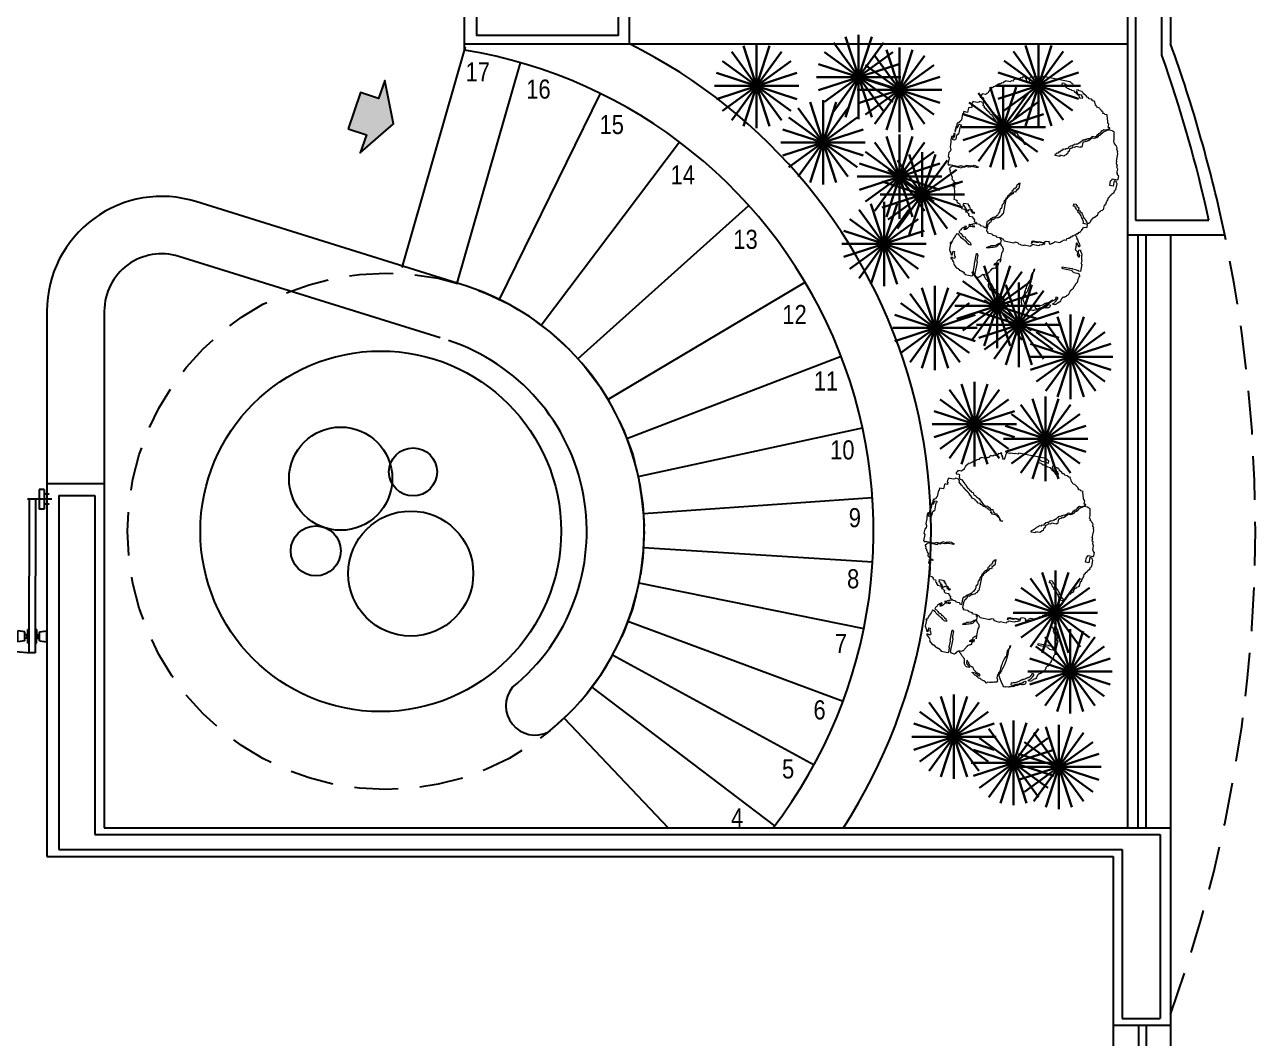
# Model space of a CAD drawing. Extents: x 152 to 700, y -120 to 84.
# Drawn here: x 227.77 to 234.21, y 21.9 to 27.2 of the extents above; entities that cross this region are included whole.
import ezdxf
from ezdxf.enums import TextEntityAlignment as Align

# ---------------------------------------------------------------- set-up
doc = ezdxf.new("R2010")
doc.units = 0
doc.header["$LTSCALE"] = 0.03
doc.linetypes.add('DASHED', pattern=[19.05, 12.7, -6.35])
doc.layers.get('0').update_dxf_attribs({"linetype": 'CONTINUOUS'})
for name, color, linetype in [('CALIDAD', 30, 'CONTINUOUS'), ('HERRERIA', 8, 'CONTINUOUS'), ('MUEBLES', 8, 'CONTINUOUS'), ('MUROS', 140, 'CONTINUOUS'), ('PROYECCIONES', 9, 'DASHED'), ('TEXTOS', 7, 'CONTINUOUS'), ('VEGETACION', 96, 'CONTINUOUS'), ('VENTANAS', 4, 'CONTINUOUS')]:
    doc.layers.add(name, color=color, linetype=linetype)
doc.layers.add('VEJETACION', color=94, linetype='CONTINUOUS', lineweight=15)
doc.styles.add('TEXTO1', font='', dxfattribs={"height": 0.1})
doc.styles.get('TEXTO1').set_extended_font_data('Technical')

# ---------------------------------------------------------------- blocks, each defined once
blk = doc.blocks.new('A$C7F5F34B9')
at = {"layer": 'MUEBLES'}
for p, q in [((0.0814, 0.8113), (0.1114, 0.8113)), ((0.0814, 0.0489), (0.0814, 0.8113)), ((0.1114, 0.8113), (0.1114, 0.0489)), ((0.0225, 0.7406), (0.0225, 0.7187)), ((0.0246, 0.7406), (0.0225, 0.7406)), ((0.0246, 0.7565), (0.0246, 0.7028)), ((0.0598, 0.7516), (0.0246, 0.7565)), ((0.0598, 0.7516), (0.0598, 0.7077)), ((0.0702, 0.738), (0.0598, 0.738)), ((0.0702, 0.72), (0.0702, 0.7393)), ((0.0803, 0.7639), (0.0744, 0.7639)), ((0.0744, 0.7639), (0.0744, 0.6954)), ((0.0803, 0.7639), (0.0803, 0.6954)), ((0.1125, 0.7639), (0.1125, 0.6954)), ((0.1125, 0.7639), (0.1183, 0.7639)), ((0.1183, 0.7639), (0.1183, 0.6954)), ((0.1226, 0.72), (0.1226, 0.7393)), ((0.1226, 0.738), (0.133, 0.738)), ((0.133, 0.7516), (0.1682, 0.7565)), ((0.133, 0.7516), (0.133, 0.7077)), ((0.1682, 0.7565), (0.1682, 0.7028)), ((0.1682, 0.7406), (0.1703, 0.7406)), ((0.1703, 0.7406), (0.1703, 0.7187)), ((0.0246, 0.7187), (0.0225, 0.7187)), ((0.0598, 0.7077), (0.0246, 0.7028)), ((0.0702, 0.7213), (0.0598, 0.7213)), ((0.0803, 0.6954), (0.0744, 0.6954)), ((0.1125, 0.6954), (0.1183, 0.6954)), ((0.1226, 0.7213), (0.133, 0.7213)), ((0.133, 0.7077), (0.1682, 0.7028)), ((0.1682, 0.7187), (0.1703, 0.7187)), ((0.0146, 0.0733), (0.039, 0.0733)), ((0.039, 0.0978), (0.0635, 0.0978)), ((0.039, 0), (0.039, 0.0978)), ((0.0635, 0), (0.0635, 0.0978)), ((0.8701, 0.0978), (0.8457, 0.0978)), ((0.8457, 0), (0.8457, 0.0978)), ((0.8701, 0), (0.8701, 0.0978)), ((0.8946, 0.0733), (0.8701, 0.0733)), ((0, 0.0489), (0.1221, 0.0489)), ((0.0146, 0.0244), (0.039, 0.0244)), ((0.8181, 0.0489), (0.8866, 0.0489)), ((0.8946, 0.0244), (0.8701, 0.0244)), ((0.039, 0), (0.0635, 0)), ((0.8701, 0), (0.8457, 0))]:
    blk.add_line(p, q, dxfattribs=at)
for centre, radius, start, end in [((0.0814, 0.0489), 0.7624, 0, 90), ((0.0706, 0.7432), 0.00393, 264.85268, 9.81939), ((0.1222, 0.7432), 0.00393, 170.18061, 275.14732), ((0.0706, 0.7161), 0.00393, 350.18061, 95.14732), ((0.1222, 0.7161), 0.00393, 84.85268, 189.81939)]:
    blk.add_arc(centre, radius, start, end, dxfattribs=at)
blk = doc.blocks.new('A$C02323873')
at = {"layer": 'VEGETACION'}
for p, q in [((0.3505, 0.0422), (0.091, 0.3994)), ((0.3505, 0.3994), (0.091, 0.0422)), ((0.091, 0.3994), (0.3505, 0.0422)), ((0.091, 0.0422), (0.3505, 0.3994)), ((0.289, 0.0108), (0.1525, 0.4307)), ((0.289, 0.4307), (0.1525, 0.0108)), ((0.1525, 0.4307), (0.289, 0.0108)), ((0.1525, 0.0108), (0.289, 0.4307)), ((0.2208, 0.4415), (0.2208, 0)), ((0.2208, 0), (0.2208, 0.4415)), ((0.2208, 0.4415), (0.2208, 0)), ((0.3994, 0.091), (0.0422, 0.3505)), ((0.3994, 0.3505), (0.0422, 0.091)), ((0.0422, 0.3505), (0.3994, 0.091)), ((0.0422, 0.091), (0.3994, 0.3505)), ((0.4307, 0.1525), (0.0108, 0.289)), ((0.4307, 0.289), (0.0108, 0.1525)), ((0.0108, 0.289), (0.4307, 0.1525)), ((0.0108, 0.1525), (0.4307, 0.289)), ((0.4415, 0.2208), (0, 0.2208)), ((0, 0.2208), (0.4415, 0.2208))]:
    blk.add_line(p, q, dxfattribs=at)
blk = doc.blocks.new('A$C45C96583')
at = {"layer": 'MUROS'}
blk.add_hatch(color=256, dxfattribs=at).paths.add_polyline_path([(0.1, 0.1), (0.1, 0), (0.2155, 0.2), (0.1, 0.4), (0.1, 0.3), (0, 0.3), (0, 0.1)])
blk.add_lwpolyline([(0, 0.1), (0.1, 0.1), (0.1, 0), (0.2155, 0.2), (0.1, 0.4), (0.1, 0.3), (0, 0.3)], close=True, dxfattribs=at)
blk = doc.blocks.new('A$C7A8F3088')
at = {"layer": 'VEJETACION'}
blk.add_lwpolyline([(0.6843, 0.5128), (0.6778, 0.5109), (0.6718, 0.512), (0.6707, 0.5061), (0.6617, 0.5078), (0.6576, 0.5023), (0.651, 0.5005), (0.6505, 0.4975), (0.6385, 0.4998), (0.6379, 0.4968), (0.6349, 0.4973), (0.6314, 0.4949), (0.6254, 0.4961), (0.6242, 0.4901), (0.6183, 0.4912), (0.6177, 0.4882), (0.6111, 0.4864), (0.6022, 0.4881), (0.5986, 0.4856), (0.598, 0.4827), (0.5921, 0.4838), (0.5909, 0.4778), (0.5879, 0.4784), (0.6179, 0.4727), (0.6184, 0.4757), (0.6214, 0.4751), (0.622, 0.4781), (0.628, 0.477), (0.6291, 0.483), (0.6411, 0.4807), (0.6428, 0.4897), (0.6493, 0.4915), (0.6553, 0.4904), (0.6559, 0.4934), (0.6594, 0.4958), (0.6624, 0.4952), (0.663, 0.4982), (0.6666, 0.5006), (0.6695, 0.5001), (0.6707, 0.5061), (0.6767, 0.5049), (0.6802, 0.5073), (0.6808, 0.5103), (0.6898, 0.5086), (0.6903, 0.5116), (0.6933, 0.5111), (0.6969, 0.5135), (0.7717, 0.4993), (0.7723, 0.5023), (0.7753, 0.5017), (0.7758, 0.5047), (0.7848, 0.503), (0.7889, 0.5084), (0.7919, 0.5079), (0.7925, 0.5109), (0.7955, 0.5103), (0.796, 0.5133), (0.799, 0.5127), (0.8002, 0.5187), (0.8032, 0.5181), (0.8054, 0.5301), (0.8114, 0.5289), (0.8125, 0.5349), (0.8185, 0.5338), (0.8202, 0.5428), (0.8268, 0.5446), (0.8358, 0.5429), (0.8399, 0.5483), (0.8459, 0.5472), (0.8464, 0.5502), (0.8524, 0.549), (0.853, 0.552), (0.8859, 0.5458), (0.8883, 0.5422), (0.8878, 0.5393), (0.8938, 0.5381), (0.8892, 0.5142), (0.8922, 0.5136), (0.8916, 0.5106), (0.8941, 0.5071), (0.8907, 0.4892), (0.8967, 0.488), (0.8916, 0.4611), (0.894, 0.4576), (0.8929, 0.4516), (0.8958, 0.451), (0.8953, 0.448), (0.8977, 0.4445), (0.9001, 0.4409), (0.8905, 0.3901), (0.8875, 0.3907), (0.8864, 0.3847), (0.8834, 0.3852), (0.8811, 0.3733), (0.8841, 0.3727), (0.8835, 0.3697), (0.886, 0.3662), (0.8843, 0.3572), (0.8873, 0.3566), (0.8833, 0.3357), (0.8803, 0.3363), (0.8741, 0.3034), (0.8705, 0.301), (0.8675, 0.3015), (0.8634, 0.2961), (0.8604, 0.2967), (0.8547, 0.2668), (0.8506, 0.2614), (0.8476, 0.2619), (0.8454, 0.25), (0.8424, 0.2506), (0.8418, 0.2476), (0.8382, 0.2451), (0.8371, 0.2392), (0.8311, 0.2403), (0.8368, 0.2702), (0.8398, 0.2696), (0.8439, 0.275), (0.8484, 0.299), (0.8514, 0.2984), (0.852, 0.3014), (0.8556, 0.3038), (0.8585, 0.3032), (0.8466, 0.3055), (0.8425, 0.3001), (0.8323, 0.2463), (0.8293, 0.2468), (0.8281, 0.2409), (0.8221, 0.242), (0.818, 0.2366), (0.8152, 0.2216), (0.8212, 0.2205), (0.8206, 0.2175), (0.8266, 0.2164), (0.8249, 0.2074), (0.8183, 0.2056), (0.8172, 0.1996), (0.8112, 0.2007), (0.8071, 0.1953), (0.8035, 0.1929), (0.799, 0.169), (0.7954, 0.1665), (0.7919, 0.1641), (0.7913, 0.1611), (0.7883, 0.1617), (0.7842, 0.1563), (0.7806, 0.1539), (0.7771, 0.1514), (0.7748, 0.1395), (0.7658, 0.1412), (0.7617, 0.1358), (0.7612, 0.1328), (0.7576, 0.1304), (0.7546, 0.1309), (0.7535, 0.1249), (0.7475, 0.1261), (0.7464, 0.1201), (0.7404, 0.1212), (0.7392, 0.1153), (0.7357, 0.1128), (0.7321, 0.1104), (0.7315, 0.1074), (0.728, 0.105), (0.725, 0.1056), (0.7239, 0.0996), (0.7179, 0.1007), (0.7167, 0.0947), (0.7108, 0.0959), (0.7096, 0.0899), (0.7036, 0.091), (0.7031, 0.088), (0.7001, 0.0886), (0.6965, 0.0862), (0.6905, 0.0873), (0.69, 0.0843), (0.6834, 0.0825), (0.6774, 0.0836), (0.6746, 0.0687), (0.671, 0.0662), (0.6561, 0.0691), (0.6606, 0.093), (0.6516, 0.0947), (0.6462, 0.0988), (0.6438, 0.1024), (0.6408, 0.1029), (0.6384, 0.1065), (0.6389, 0.1095), (0.6359, 0.11), (0.6335, 0.1136), (0.6281, 0.1177), (0.6232, 0.1248), (0.6203, 0.1254), (0.6208, 0.1284), (0.6178, 0.129), (0.6195, 0.1379), (0.6135, 0.1391), (0.6087, 0.1462), (0.6068, 0.1527), (0.6038, 0.1533), (0.599, 0.1604), (0.5966, 0.164), (0.5941, 0.1675), (0.5953, 0.1735), (0.5833, 0.1758), (0.581, 0.1638), (0.584, 0.1632), (0.5859, 0.1567), (0.5919, 0.1556), (0.5902, 0.1466), (0.5962, 0.1455), (0.5956, 0.1425), (0.6046, 0.1408), (0.607, 0.1372), (0.6059, 0.1312), (0.6113, 0.1271), (0.6101, 0.1211), (0.6161, 0.12), (0.6156, 0.117), (0.621, 0.1129), (0.6204, 0.1099), (0.6258, 0.1058), (0.6318, 0.1046), (0.6307, 0.0987), (0.6337, 0.0981), (0.6355, 0.0915), (0.6385, 0.091), (0.6404, 0.0844), (0.6464, 0.0833), (0.6452, 0.0773), (0.6482, 0.0767), (0.6507, 0.0732), (0.649, 0.0642), (0.646, 0.0648), (0.6424, 0.0624), (0.6389, 0.0599), (0.6329, 0.0611), (0.6263, 0.0592), (0.6228, 0.0568), (0.6168, 0.0579), (0.6162, 0.0549), (0.6097, 0.0531), (0.6085, 0.0471), (0.6025, 0.0482), (0.602, 0.0453), (0.5984, 0.0428), (0.5954, 0.0434), (0.5949, 0.0404), (0.5913, 0.038), (0.5793, 0.0403), (0.5758, 0.0378), (0.5692, 0.036), (0.5686, 0.033), (0.5621, 0.0311), (0.558, 0.0257), (0.5544, 0.0233), (0.5538, 0.0203), (0.5299, 0.0248), (0.5228, 0.02), (0.5108, 0.0223), (0.5102, 0.0193), (0.5043, 0.0204), (0.4977, 0.0186), (0.4857, 0.0208), (0.4786, 0.016), (0.4726, 0.0171), (0.4721, 0.0141), (0.4685, 0.0117), (0.4625, 0.0128), (0.4519, 0.0056), (0.4513, 0.0026), (0.4393, 0.0048), (0.4387, 0.0019), (0.4358, 0.0024), (0.4322, 0), (0.4023, 0.0057), (0.3998, 0.0092), (0.3944, 0.0133), (0.3914, 0.0139), (0.3937, 0.0259), (0.4206, 0.0208), (0.424, 0.0387), (0.4001, 0.0432), (0.3965, 0.0408), (0.39, 0.039), (0.387, 0.0395), (0.3819, 0.0126), (0.3783, 0.0102), (0.3604, 0.0136), (0.3609, 0.0166), (0.3555, 0.0207), (0.3561, 0.0237), (0.3501, 0.0248), (0.3507, 0.0278), (0.3297, 0.0318), (0.3219, 0.0395), (0.3099, 0.0418), (0.3105, 0.0447), (0.3051, 0.0489), (0.2931, 0.0511), (0.2937, 0.0541), (0.2547, 0.0615), (0.2463, 0.0662), (0.2404, 0.0673), (0.2355, 0.0744), (0.2265, 0.0761), (0.2241, 0.0797), (0.2187, 0.0838), (0.2192, 0.0868), (0.2168, 0.0904), (0.2138, 0.0909), (0.215, 0.0969), (0.209, 0.098), (0.2065, 0.1016), (0.2041, 0.1051), (0.1892, 0.108), (0.1604, 0.1196), (0.1574, 0.1202), (0.1579, 0.1232), (0.1555, 0.1267), (0.1566, 0.1327), (0.1537, 0.1333), (0.1582, 0.1572), (0.1612, 0.1566), (0.1623, 0.1626), (0.1683, 0.1615), (0.1694, 0.1675), (0.173, 0.1699), (0.1801, 0.1747), (0.1837, 0.1772), (0.1867, 0.1766), (0.1902, 0.179), (0.1908, 0.182), (0.1968, 0.1809), (0.1973, 0.1839), (0.2009, 0.1863), (0.2039, 0.1857), (0.205, 0.1917), (0.211, 0.1906), (0.2146, 0.193), (0.2181, 0.1954), (0.2187, 0.1984), (0.2222, 0.2008), (0.2264, 0.2062), (0.2286, 0.2182), (0.2352, 0.22), (0.2358, 0.223), (0.2417, 0.2219), (0.2429, 0.2279), (0.2494, 0.2297), (0.25, 0.2327), (0.253, 0.2322), (0.2535, 0.2351), (0.2571, 0.2376), (0.2582, 0.2435), (0.2612, 0.243), (0.2654, 0.2484), (0.2659, 0.2514), (0.2695, 0.2538), (0.2934, 0.2493), (0.2946, 0.2552), (0.2975, 0.2547), (0.3021, 0.2786), (0.3056, 0.281), (0.3092, 0.2834), (0.3109, 0.2924), (0.3145, 0.2948), (0.3174, 0.2943), (0.318, 0.2973), (0.3216, 0.2997), (0.3257, 0.3051), (0.3377, 0.3028), (0.3448, 0.3077), (0.3538, 0.306), (0.3579, 0.3114), (0.3609, 0.3108), (0.368, 0.3157), (0.3716, 0.3181), (0.3755, 0.339), (0.3815, 0.3379), (0.386, 0.3618), (0.3771, 0.3635), (0.3729, 0.3581), (0.3699, 0.3586), (0.3688, 0.3527), (0.3658, 0.3532), (0.3653, 0.3502), (0.3587, 0.3484), (0.3581, 0.3454), (0.3551, 0.346), (0.3516, 0.3435), (0.3445, 0.3387), (0.3439, 0.3357), (0.3373, 0.3338), (0.3357, 0.3249), (0.3321, 0.3225), (0.3291, 0.323), (0.3274, 0.3141), (0.3238, 0.3116), (0.3179, 0.3128), (0.3137, 0.3074), (0.3107, 0.3079), (0.3066, 0.3025), (0.3055, 0.2965), (0.3025, 0.2971), (0.2984, 0.2917), (0.2954, 0.2923), (0.2948, 0.2893), (0.2918, 0.2898), (0.2901, 0.2809), (0.2871, 0.2814), (0.286, 0.2754), (0.283, 0.276), (0.2824, 0.273), (0.2789, 0.2706), (0.2759, 0.2712), (0.2747, 0.2652), (0.2688, 0.2663), (0.2682, 0.2633), (0.2616, 0.2615), (0.2611, 0.2585), (0.2545, 0.2566), (0.2534, 0.2507), (0.2504, 0.2512), (0.2493, 0.2452), (0.2463, 0.2458), (0.2451, 0.2398), (0.2421, 0.2404), (0.238, 0.235), (0.2369, 0.229), (0.2298, 0.2242), (0.2227, 0.2193), (0.2197, 0.2199), (0.2163, 0.2019), (0.2133, 0.2025), (0.2127, 0.1995), (0.2061, 0.1977), (0.2002, 0.1988), (0.199, 0.1928), (0.193, 0.194), (0.1919, 0.188), (0.1859, 0.1891), (0.1854, 0.1861), (0.1788, 0.1843), (0.1758, 0.1848), (0.1723, 0.1824), (0.1717, 0.1794), (0.1687, 0.18), (0.1651, 0.1776), (0.1623, 0.1626), (0.1593, 0.1632), (0.1582, 0.1572), (0.1552, 0.1578), (0.1541, 0.1518), (0.1481, 0.1529), (0.1475, 0.1499), (0.1445, 0.1505), (0.1462, 0.1595), (0.1283, 0.1629), (0.1288, 0.1659), (0.1258, 0.1664), (0.1264, 0.1694), (0.118, 0.1741), (0.0898, 0.1888), (0.0868, 0.1893), (0.089, 0.2013), (0.0866, 0.2048), (0.0883, 0.2138), (0.0823, 0.2149), (0.0805, 0.2215), (0.0775, 0.2221), (0.078, 0.225), (0.0756, 0.2286), (0.0713, 0.2387), (0.0689, 0.2423), (0.0706, 0.2512), (0.0657, 0.2583), (0.0633, 0.2619), (0.0639, 0.2649), (0.0609, 0.2655), (0.0555, 0.2696), (0.0476, 0.2773), (0.0446, 0.2778), (0.0463, 0.2868), (0.042, 0.2969), (0.0443, 0.3089), (0.0395, 0.316), (0.0406, 0.3219), (0.0357, 0.3291), (0.032, 0.3421), (0.0326, 0.3451), (0.0296, 0.3457), (0.0272, 0.3493), (0.0253, 0.3558), (0.0223, 0.3564), (0.0257, 0.3743), (0.0227, 0.3749), (0.025, 0.3868), (0.031, 0.3857), (0.0388, 0.378), (0.0418, 0.3775), (0.0412, 0.3745), (0.0437, 0.3709), (0.0403, 0.353), (0.0463, 0.3518), (0.0457, 0.3488), (0.0481, 0.3453), (0.0571, 0.3436), (0.0594, 0.3555), (0.0564, 0.3561), (0.0539, 0.3597), (0.0485, 0.3638), (0.0497, 0.3698), (0.0472, 0.3733), (0.0454, 0.3799), (0.04, 0.384), (0.0411, 0.39), (0.0357, 0.3941), (0.0385, 0.4091), (0.0361, 0.4126), (0.0378, 0.4216), (0.0359, 0.4281), (0.037, 0.4341), (0.0352, 0.4406), (0.0358, 0.4436), (0.0333, 0.4472), (0.0367, 0.4651), (0.0188, 0.4685), (0.0171, 0.4596), (0.0195, 0.456), (0.0214, 0.4495), (0.0174, 0.4285), (0.0198, 0.425), (0.0175, 0.413), (0.0056, 0.4153), (0.0061, 0.4183), (0.0037, 0.4218), (0.0043, 0.4248), (0.0019, 0.4284), (0, 0.4349), (0.0266, 0.5754), (0.0296, 0.5749), (0.0302, 0.5779), (0.0332, 0.5773), (0.036, 0.5922), (0.0396, 0.5947), (0.0435, 0.6156), (0.0471, 0.618), (0.0505, 0.6359), (0.0565, 0.6348), (0.057, 0.6378), (0.078, 0.6338), (0.0845, 0.6357), (0.0875, 0.6351), (0.0887, 0.6411), (0.0827, 0.6422), (0.0832, 0.6452), (0.0773, 0.6464), (0.0778, 0.6493), (0.0718, 0.6505), (0.0724, 0.6535), (0.067, 0.6576), (0.061, 0.6587), (0.0621, 0.6647), (0.0651, 0.6641), (0.0693, 0.6696), (0.0704, 0.6755), (0.0764, 0.6744), (0.0775, 0.6804), (0.0846, 0.6852), (0.0858, 0.6912), (0.0929, 0.696), (0.0951, 0.708), (0.0981, 0.7074), (0.1023, 0.7128), (0.1082, 0.7117), (0.1094, 0.7177), (0.1135, 0.7231), (0.1165, 0.7225), (0.1216, 0.7494), (0.1246, 0.7489), (0.1251, 0.7519), (0.1281, 0.7513), (0.1287, 0.7543), (0.1323, 0.7567), (0.1383, 0.7556), (0.14, 0.7645), (0.1435, 0.767), (0.1465, 0.7664), (0.1476, 0.7724), (0.1506, 0.7718), (0.1518, 0.7778), (0.1548, 0.7772), (0.1553, 0.7802), (0.1589, 0.7826), (0.1619, 0.7821), (0.166, 0.7875), (0.1696, 0.7899), (0.1725, 0.7893), (0.1742, 0.7983), (0.1802, 0.7972), (0.1814, 0.8032), (0.1874, 0.802), (0.1885, 0.808), (0.1945, 0.8069), (0.198, 0.8093), (0.204, 0.8082), (0.2076, 0.8106), (0.2136, 0.8094), (0.2177, 0.8149), (0.2207, 0.8143), (0.2278, 0.8191), (0.2312, 0.8371), (0.2372, 0.8359), (0.2377, 0.8389), (0.2437, 0.8378), (0.2443, 0.8408), (0.2503, 0.8396), (0.2474, 0.8247), (0.2499, 0.8211), (0.2589, 0.8194), (0.2697, 0.8112), (0.268, 0.8022), (0.2723, 0.7921), (0.282, 0.7779), (0.2844, 0.7743), (0.2838, 0.7714), (0.2917, 0.7637), (0.2965, 0.7566), (0.2984, 0.75), (0.3003, 0.7435), (0.3032, 0.7429), (0.3051, 0.7364), (0.3045, 0.7334), (0.31, 0.7292), (0.3083, 0.7203), (0.3137, 0.7161), (0.3185, 0.709), (0.3174, 0.7031), (0.3204, 0.7025), (0.3198, 0.6995), (0.3223, 0.6959), (0.3241, 0.6894), (0.326, 0.6829), (0.3248, 0.6769), (0.3308, 0.6757), (0.3297, 0.6698), (0.3327, 0.6692), (0.3351, 0.6656), (0.3345, 0.6626), (0.3375, 0.6621), (0.3442, 0.6484), (0.3491, 0.6413), (0.3457, 0.6234), (0.3476, 0.6168), (0.3494, 0.6103), (0.3489, 0.6073), (0.3543, 0.6032), (0.352, 0.5912), (0.355, 0.5906), (0.3599, 0.5835), (0.3628, 0.583), (0.3623, 0.58), (0.3671, 0.5729), (0.3654, 0.5639), (0.3709, 0.5598), (0.3697, 0.5538), (0.3721, 0.5502), (0.38, 0.5425), (0.3848, 0.5354), (0.3878, 0.5349), (0.3903, 0.5313), (0.3886, 0.5223), (0.3916, 0.5218), (0.3933, 0.5307), (0.3908, 0.5343), (0.38, 0.5425), (0.3763, 0.5556), (0.3733, 0.5562), (0.3744, 0.5622), (0.372, 0.5657), (0.3759, 0.5867), (0.37, 0.5878), (0.3711, 0.5938), (0.3651, 0.5949), (0.3597, 0.599), (0.3614, 0.608), (0.3584, 0.6086), (0.3595, 0.6146), (0.3565, 0.6151), (0.3582, 0.6241), (0.3558, 0.6276), (0.3564, 0.6306), (0.354, 0.6342), (0.3557, 0.6432), (0.3532, 0.6467), (0.3514, 0.6533), (0.3525, 0.6592), (0.3495, 0.6598), (0.3501, 0.6628), (0.3471, 0.6634), (0.3493, 0.6753), (0.3445, 0.6824), (0.3451, 0.6854), (0.3426, 0.689), (0.3402, 0.6925), (0.3408, 0.6955), (0.3383, 0.6991), (0.3359, 0.7026), (0.3376, 0.7116), (0.3328, 0.7187), (0.3333, 0.7217), (0.3303, 0.7223), (0.3279, 0.7258), (0.3285, 0.7288), (0.3261, 0.7324), (0.3231, 0.733), (0.3236, 0.7359), (0.3182, 0.7401), (0.3188, 0.7431), (0.3134, 0.7472), (0.3145, 0.7532), (0.3121, 0.7567), (0.3126, 0.7597), (0.3096, 0.7603), (0.3102, 0.7633), (0.3078, 0.7668), (0.3048, 0.7674), (0.3059, 0.7734), (0.3029, 0.7739), (0.3011, 0.7805), (0.2962, 0.7876), (0.2973, 0.7936), (0.2914, 0.7947), (0.2925, 0.8007), (0.2865, 0.8018), (0.2876, 0.8078), (0.2787, 0.8095), (0.2762, 0.8131), (0.2738, 0.8166), (0.2714, 0.8202), (0.2742, 0.8351), (0.2772, 0.8345), (0.2813, 0.84), (0.2853, 0.8609), (0.2864, 0.8669), (0.2894, 0.8663), (0.293, 0.8687), (0.308, 0.8659), (0.3074, 0.8629), (0.3194, 0.8606), (0.3216, 0.8726), (0.3252, 0.875), (0.3491, 0.8705), (0.3531, 0.8914), (0.3651, 0.8891), (0.3656, 0.8921), (0.3985, 0.8859), (0.4021, 0.8883), (0.4086, 0.8902), (0.4116, 0.8896), (0.4122, 0.8926), (0.4152, 0.892), (0.4158, 0.895), (0.4188, 0.8944), (0.4199, 0.9004), (0.4378, 0.897), (0.4414, 0.8994), (0.4653, 0.8949), (0.4648, 0.8919), (0.4438, 0.8959), (0.4427, 0.8899), (0.4367, 0.891), (0.4361, 0.888), (0.4242, 0.8903), (0.4219, 0.8784), (0.4309, 0.8767), (0.4315, 0.8796), (0.4734, 0.8717), (0.4739, 0.8747), (0.4769, 0.8741), (0.4775, 0.8771), (0.4805, 0.8766), (0.481, 0.8795), (0.502, 0.8756), (0.5055, 0.878), (0.5085, 0.8774), (0.5108, 0.8894), (0.4958, 0.8922), (0.4947, 0.8862), (0.4768, 0.8896), (0.4779, 0.8956), (0.4928, 0.8928), (0.4934, 0.8958), (0.497, 0.8982), (0.4975, 0.9012), (0.5155, 0.8978), (0.5269, 0.8925), (0.5508, 0.888), (0.5617, 0.8797), (0.5736, 0.8775), (0.5742, 0.8805), (0.5808, 0.8823), (0.6017, 0.8784), (0.6066, 0.8712), (0.6395, 0.865), (0.6389, 0.862), (0.6419, 0.8615), (0.6408, 0.8555), (0.6378, 0.856), (0.6282, 0.8052), (0.6252, 0.8058), (0.624, 0.7998), (0.621, 0.8004), (0.6165, 0.7765), (0.6135, 0.777), (0.6094, 0.7716), (0.6064, 0.7722), (0.6024, 0.7512), (0.5989, 0.7488), (0.5972, 0.7399), (0.5936, 0.7374), (0.5913, 0.7255), (0.5943, 0.7249), (0.5921, 0.713), (0.5981, 0.7118), (0.6049, 0.7477), (0.6078, 0.7471), (0.6095, 0.7561), (0.6131, 0.7585), (0.6159, 0.7735), (0.6195, 0.7759), (0.6201, 0.7789), (0.6231, 0.7783), (0.6253, 0.7903), (0.6283, 0.7897), (0.6289, 0.7927), (0.6319, 0.7921), (0.6409, 0.84), (0.6439, 0.8394), (0.6451, 0.8454), (0.651, 0.8442), (0.6552, 0.8496), (0.6582, 0.8491), (0.666, 0.8414), (0.672, 0.8403), (0.6714, 0.8373), (0.6823, 0.829), (0.6877, 0.8249), (0.6925, 0.8178), (0.7045, 0.8155), (0.7039, 0.8125), (0.7064, 0.809), (0.7082, 0.8024), (0.7142, 0.8013), (0.7114, 0.7864), (0.7138, 0.7828), (0.7168, 0.7822), (0.7208, 0.8032), (0.7202, 0.8002), (0.7322, 0.7979), (0.7299, 0.7859), (0.7322, 0.7979), (0.7382, 0.7968), (0.7365, 0.7878), (0.7484, 0.7855), (0.7538, 0.7814), (0.7886, 0.7686), (0.7976, 0.7669), (0.7953, 0.755), (0.7983, 0.7544), (0.7972, 0.7484), (0.8032, 0.7473), (0.805, 0.7407), (0.808, 0.7402), (0.8063, 0.7312), (0.8118, 0.7271), (0.8147, 0.7265), (0.8166, 0.72), (0.8226, 0.7188), (0.8215, 0.7128), (0.8274, 0.7117), (0.824, 0.6938), (0.827, 0.6932), (0.8265, 0.6902), (0.8289, 0.6867), (0.8278, 0.6807), (0.8248, 0.6813), (0.8223, 0.6848), (0.8229, 0.6878), (0.8169, 0.6889), (0.8181, 0.6949), (0.8121, 0.696), (0.8132, 0.702), (0.8072, 0.7032), (0.8084, 0.7091), (0.7964, 0.7114), (0.7919, 0.6875), (0.7978, 0.6864), (0.7967, 0.6804), (0.8027, 0.6792), (0.8021, 0.6763), (0.8075, 0.6721), (0.813, 0.668), (0.8113, 0.659), (0.8172, 0.6579), (0.8167, 0.6549), (0.8191, 0.6514), (0.8221, 0.6508), (0.8204, 0.6418), (0.8264, 0.6407), (0.8281, 0.6497), (0.8251, 0.6502), (0.8227, 0.6538), (0.8232, 0.6568), (0.8172, 0.6579), (0.8206, 0.6758), (0.8266, 0.6747), (0.8283, 0.6837), (0.8349, 0.6855), (0.8337, 0.6796), (0.8356, 0.673), (0.838, 0.6695), (0.8375, 0.6665), (0.8464, 0.6648), (0.8483, 0.6582), (0.8449, 0.6403), (0.8509, 0.6391), (0.8498, 0.6332), (0.8557, 0.632), (0.8546, 0.6261), (0.8666, 0.6238), (0.8649, 0.6148), (0.8673, 0.6113), (0.8703, 0.6107), (0.8669, 0.5928), (0.8699, 0.5922), (0.8693, 0.5892), (0.8723, 0.5886), (0.8689, 0.5707), (0.8713, 0.5671), (0.8743, 0.5666), (0.8721, 0.5546), (0.8362, 0.5614), (0.8356, 0.5584), (0.829, 0.5566), (0.8279, 0.5506), (0.8219, 0.5517), (0.8214, 0.5487), (0.8184, 0.5493), (0.8148, 0.5469), (0.8107, 0.5415), (0.8077, 0.542), (0.8066, 0.5361), (0.8036, 0.5366), (0.803, 0.5336), (0.7959, 0.5288), (0.7923, 0.5264), (0.7893, 0.5269), (0.7852, 0.5215), (0.7792, 0.5227), (0.7787, 0.5197), (0.7727, 0.5208), (0.7691, 0.5184), (0.7512, 0.5218), (0.7476, 0.5194), (0.747, 0.5164), (0.7261, 0.5203), (0.7225, 0.5179), (0.716, 0.5161), (0.704, 0.5183), (0.7004, 0.5159), (0.6974, 0.5165), (0.6969, 0.5135), (0.6849, 0.5157)], close=True, dxfattribs=at)
for points in [[(0.8685, 0.611), (0.8728, 0.614), (0.8781, 0.621), (0.8789, 0.6249), (0.8831, 0.6261), (0.8842, 0.6319), (0.8889, 0.6351), (0.8903, 0.6428), (0.8942, 0.6421), (0.8905, 0.6227), (0.8867, 0.6234), (0.8852, 0.6156), (0.893, 0.6142), (0.8966, 0.6336), (0.902, 0.6406), (0.9063, 0.6418), (0.9105, 0.643), (0.9151, 0.6462), (0.9198, 0.6493), (0.9224, 0.6528), (0.9232, 0.6567), (0.9154, 0.6582), (0.9127, 0.6547), (0.912, 0.6508), (0.9042, 0.6523), (0.9049, 0.6562), (0.9076, 0.6597), (0.9119, 0.6609), (0.9146, 0.6644), (0.9188, 0.6656), (0.9195, 0.6695), (0.9238, 0.6707), (0.9281, 0.6719), (0.932, 0.6712), (0.9346, 0.6747), (0.9389, 0.6759), (0.9431, 0.6771), (0.947, 0.6764), (0.9482, 0.6721), (0.9491, 0.6659), (0.9503, 0.6617), (0.9538, 0.659), (0.9531, 0.6551), (0.957, 0.6544), (0.9594, 0.6458), (0.9579, 0.6381), (0.9649, 0.6327), (0.9642, 0.6288), (0.967, 0.6223), (0.9698, 0.6157), (0.9729, 0.6111), (0.9722, 0.6072), (0.9753, 0.6026), (0.9789, 0.5999), (0.982, 0.5953), (0.9859, 0.5945), (0.9881, 0.6062), (0.9846, 0.6089), (0.9853, 0.6128), (0.9822, 0.6174), (0.979, 0.622), (0.9766, 0.6305), (0.9738, 0.6371), (0.9746, 0.641), (0.971, 0.6436), (0.9718, 0.6475), (0.9694, 0.656), (0.9662, 0.6606), (0.965, 0.6649), (0.9615, 0.6676), (0.9606, 0.6738), (0.9568, 0.6745), (0.959, 0.6862), (0.9628, 0.6854), (0.9671, 0.6866), (0.9714, 0.6878), (0.9752, 0.6871), (0.9795, 0.6883), (0.988, 0.6907), (0.9923, 0.6919), (0.9962, 0.6912), (1.0004, 0.6924), (1.0066, 0.6932), (1.0105, 0.6925), (1.0132, 0.696), (1.0139, 0.6999), (1.0171, 0.6953), (1.0178, 0.6992), (1.0163, 0.6914), (1.019, 0.6949), (1.0501, 0.689), (1.0572, 0.6837), (1.0638, 0.6764), (1.0674, 0.6737), (1.0713, 0.6729), (1.0705, 0.6691), (1.0717, 0.6648), (1.0503, 0.6689), (1.0489, 0.6611), (1.0605, 0.6589), (1.0676, 0.6535), (1.0715, 0.6528), (1.0707, 0.6489), (1.0824, 0.6467), (1.0839, 0.6545), (1.0827, 0.6587), (1.0834, 0.6626), (1.0861, 0.6661), (1.09, 0.6654), (1.0892, 0.6615), (1.0931, 0.6608), (1.0924, 0.6569), (1.0955, 0.6522), (1.0994, 0.6515), (1.0987, 0.6476), (1.1038, 0.6426), (1.1077, 0.6419), (1.1112, 0.6392), (1.1147, 0.6365), (1.1179, 0.6319), (1.1191, 0.6277), (1.1222, 0.623), (1.1246, 0.6145), (1.1239, 0.6107), (1.1271, 0.606), (1.1263, 0.6021), (1.1302, 0.6014), (1.1287, 0.5936), (1.1312, 0.5851), (1.1304, 0.5813), (1.1328, 0.5727), (1.1367, 0.572), (1.136, 0.5681), (1.1391, 0.5635), (1.1325, 0.5285), (1.1279, 0.5254), (1.1084, 0.5291), (1.1049, 0.5318), (1.0738, 0.5377), (1.0703, 0.5403), (1.0159, 0.5506), (1.0151, 0.5468), (1.019, 0.546), (1.0202, 0.5418), (1.0455, 0.537), (1.0529, 0.5336), (1.0564, 0.5309), (1.1245, 0.518), (1.1257, 0.5137), (1.1296, 0.513), (1.1259, 0.4936), (1.1213, 0.4904), (1.1205, 0.4866), (1.1166, 0.4873), (1.114, 0.4838), (1.1101, 0.4845), (1.1074, 0.481), (1.1031, 0.4798), (1.0998, 0.4623), (1.0956, 0.4611), (1.0948, 0.4572), (1.0906, 0.456), (1.0863, 0.4548), (1.0821, 0.4536), (1.0774, 0.4505), (1.0732, 0.4492), (1.0689, 0.448), (1.065, 0.4488), (1.0643, 0.4449), (1.0604, 0.4456), (1.0562, 0.4444), (1.0554, 0.4405), (1.0504, 0.4354), (1.0497, 0.4316), (1.0451, 0.4284), (1.0334, 0.4306), (1.0327, 0.4267), (1.0284, 0.4255), (1.0277, 0.4217), (1.0199, 0.4231), (1.0206, 0.427), (1.0233, 0.4305), (1.0276, 0.4317), (1.0302, 0.4352), (1.0341, 0.4345), (1.0349, 0.4384), (1.0376, 0.4419), (1.0298, 0.4434), (1.0271, 0.4399), (1.0178, 0.4336), (1.0101, 0.435), (1.0054, 0.4319), (1.0028, 0.4284), (0.9989, 0.4291), (0.9974, 0.4214), (1.011, 0.4188), (0.9585, 0.4287), (0.952, 0.4259), (0.9403, 0.4281), (0.9371, 0.4328), (0.9336, 0.4354), (0.9308, 0.442), (0.9277, 0.4466), (0.9238, 0.4474), (0.9253, 0.4551), (0.9279, 0.4587), (0.9326, 0.4618), (0.9391, 0.4646), (0.9434, 0.4658), (0.9441, 0.4697), (0.9484, 0.4709), (0.9491, 0.4748), (0.9545, 0.4818), (0.9552, 0.4857), (0.9579, 0.4892), (0.9609, 0.4947), (0.964, 0.5001), (0.9647, 0.504), (0.9674, 0.5075), (0.9681, 0.5114), (0.9643, 0.5121), (0.9635, 0.5083), (0.9593, 0.507), (0.9562, 0.5016), (0.9535, 0.4981), (0.9489, 0.4949), (0.9462, 0.4914), (0.9455, 0.4875), (0.9428, 0.484), (0.9421, 0.4801), (0.9367, 0.4731), (0.9321, 0.4699), (0.9294, 0.4664), (0.9248, 0.4633), (0.9221, 0.4598), (0.9175, 0.4566), (0.9167, 0.4527), (0.9012, 0.4557), (0.9019, 0.4596), (0.8984, 0.4622), (0.8929, 0.4683)], [(0.7316, 0.1077), (0.7325, 0.1075), (0.7345, 0.1046), (0.7365, 0.1016), (0.741, 0.0982), (0.7456, 0.0947), (0.748, 0.0943), (0.7471, 0.0893), (0.7521, 0.0883), (0.7529, 0.0856), (0.7551, 0.0839), (0.7596, 0.0805), (0.7619, 0.0787), (0.7627, 0.076), (0.7622, 0.0735), (0.7647, 0.073), (0.7667, 0.0701), (0.7717, 0.0691), (0.7725, 0.0664), (0.7812, 0.0648), (0.7829, 0.067), (0.7834, 0.0695), (0.7784, 0.0704), (0.7776, 0.0732), (0.7756, 0.0761), (0.7731, 0.0766), (0.7711, 0.0796), (0.7703, 0.0823), (0.7681, 0.084), (0.7673, 0.0867), (0.7725, 0.087), (0.792, 0.0808), (0.8044, 0.0784), (0.8052, 0.0757), (0.8048, 0.0732), (0.8068, 0.0702), (0.8088, 0.0673), (0.8096, 0.0645), (0.8133, 0.0638), (0.8153, 0.0609), (0.8253, 0.059), (0.8261, 0.0563), (0.8283, 0.0545), (0.8314, 0.0501), (0.8304, 0.0451), (0.8205, 0.047), (0.8197, 0.0497), (0.8164, 0.0529), (0.8144, 0.0559), (0.8121, 0.0576), (0.8099, 0.0593), (0.7999, 0.0612), (0.7972, 0.0604), (0.7958, 0.053), (0.798, 0.0513), (0.803, 0.0503), (0.8025, 0.0478), (0.8048, 0.0461), (0.807, 0.0444), (0.8066, 0.0419), (0.8091, 0.0414), (0.8123, 0.0382), (0.8248, 0.0359), (0.8295, 0.0337), (0.832, 0.0332), (0.8343, 0.0315), (0.8368, 0.031), (0.839, 0.0293), (0.8413, 0.0276), (0.8563, 0.0247), (0.8585, 0.023), (0.8608, 0.0213), (0.8603, 0.0188), (0.899, 0.0115), (0.9004, 0.019), (0.8996, 0.0217), (0.9001, 0.0242), (0.8993, 0.0269), (0.9005, 0.0331), (0.8999, 0.0371), (0.9028, 0.052), (0.902, 0.0548), (0.9043, 0.0672), (0.9061, 0.0695), (0.9134, 0.1081), (0.9161, 0.1089), (0.9186, 0.1084), (0.9181, 0.1059), (0.9189, 0.1032), (0.9104, 0.0583), (0.9112, 0.0556), (0.9132, 0.0526), (0.914, 0.0499), (0.9148, 0.0472), (0.9143, 0.0447), (0.9163, 0.0417), (0.9111, 0.0143), (0.9136, 0.0139), (0.9181, 0.0104), (0.9201, 0.0075), (0.9264, 0.0063), (0.9281, 0.0085), (0.9356, 0.0071), (0.9383, 0.0079), (0.9435, 0.0082), (0.9585, 0.0054), (0.9612, 0.0061), (0.9629, 0.0084), (0.9657, 0.0092), (0.9686, 0.0112), (0.9749, 0.01), (0.9778, 0.012), (0.9816, 0.0113), (0.9845, 0.0133), (0.9883, 0.0126), (0.9925, 0.0144), (0.995, 0.0139), (0.9977, 0.0147), (1.0002, 0.0142), (1.0029, 0.015), (1.0034, 0.0175), (1.0051, 0.0198), (1.0093, 0.0215), (1.0135, 0.0233), (1.0185, 0.0224), (1.0213, 0.0231), (1.0252, 0.0237), (1.0302, 0.0227), (1.0344, 0.0245), (1.0369, 0.024), (1.0386, 0.0263), (1.0404, 0.0286), (1.0421, 0.0308), (1.0448, 0.0316), (1.0475, 0.0324), (1.0505, 0.0344), (1.0522, 0.0366), (1.0539, 0.0389), (1.0569, 0.0409), (1.0574, 0.0434), (1.0591, 0.0456), (1.0608, 0.0479), (1.0633, 0.0474), (1.0675, 0.0492), (1.0805, 0.0493), (1.0859, 0.0509), (1.0886, 0.0517), (1.0891, 0.0541), (1.0938, 0.0584), (1.0965, 0.0592), (1.0982, 0.0614), (1.1042, 0.0655), (1.1069, 0.0663), (1.1074, 0.0688), (1.1101, 0.0695), (1.1125, 0.082), (1.1075, 0.0829), (1.107, 0.0804), (1.1011, 0.0764), (1.0981, 0.0744), (1.0954, 0.0736), (1.0927, 0.0728), (1.0897, 0.0708), (1.0872, 0.0713), (1.083, 0.0695), (1.0792, 0.0702), (1.0788, 0.0677), (1.0763, 0.0682), (1.0736, 0.0674), (1.07, 0.0694), (1.0693, 0.0721), (1.0707, 0.0796), (1.0782, 0.0782), (1.0836, 0.0797), (1.0866, 0.0817), (1.0891, 0.0812), (1.095, 0.0853), (1.0985, 0.0898), (1.0989, 0.0923), (1.1019, 0.0943), (1.1024, 0.0968), (1.1053, 0.0988), (1.1078, 0.0983), (1.1083, 0.1008), (1.1113, 0.1028), (1.1147, 0.1074), (1.1164, 0.1096), (1.1181, 0.1119), (1.1186, 0.1144), (1.1211, 0.1139), (1.1216, 0.1164), (1.1233, 0.1186), (1.128, 0.1229), (1.1309, 0.1249), (1.1339, 0.1269), (1.1373, 0.1314), (1.1403, 0.1335), (1.1437, 0.138), (1.1455, 0.1402), (1.1472, 0.1425), (1.1489, 0.1447), (1.1506, 0.147), (1.1516, 0.152), (1.1545, 0.154), (1.1555, 0.159), (1.1572, 0.1612), (1.1647, 0.1598), (1.1654, 0.1571), (1.1631, 0.1446), (1.1601, 0.1426), (1.1571, 0.1406), (1.1567, 0.1381), (1.155, 0.1358), (1.1532, 0.1336), (1.1503, 0.1316), (1.1493, 0.1266), (1.1459, 0.1221), (1.1429, 0.1201), (1.14, 0.118), (1.1385, 0.1106), (1.1361, 0.111), (1.1356, 0.1086), (1.1326, 0.1065), (1.1297, 0.1045), (1.1279, 0.1023), (1.1254, 0.1027), (1.1237, 0.1005), (1.1208, 0.0985), (1.1198, 0.0935), (1.1221, 0.0918), (1.1308, 0.0901), (1.1335, 0.0909), (1.1352, 0.0931), (1.1382, 0.0952), (1.1387, 0.0977), (1.1404, 0.0999), (1.1421, 0.1022), (1.1426, 0.1047), (1.146, 0.1092), (1.1474, 0.1166), (1.1492, 0.1189), (1.1509, 0.1211), (1.1538, 0.1232), (1.1573, 0.1277), (1.1578, 0.1302), (1.1595, 0.1324), (1.1629, 0.1369), (1.1646, 0.1392), (1.1676, 0.1412), (1.1693, 0.1434), (1.171, 0.1457), (1.172, 0.1507), (1.1754, 0.1552), (1.1759, 0.1577), (1.1776, 0.1599), (1.1793, 0.1622), (1.181, 0.1644), (1.1828, 0.1667), (1.1851, 0.1792), (1.1868, 0.1814), (1.1886, 0.1837), (1.1895, 0.1886), (1.1867, 0.1943), (1.1696, 0.2131), (1.1475, 0.2327), (1.144, 0.2347), (1.139, 0.2356), (1.1338, 0.2353), (1.1308, 0.2333), (1.1283, 0.2338), (1.1254, 0.2318), (1.1179, 0.2332), (1.1174, 0.2307), (1.1074, 0.2326), (1.1045, 0.2306), (1.099, 0.229), (1.0836, 0.2294), (1.0681, 0.2297), (1.0552, 0.2296), (1.0515, 0.2303), (1.0487, 0.2295), (1.035, 0.2321), (1.0323, 0.2313), (0.9924, 0.2389), (0.9894, 0.2369), (0.9865, 0.2349), (0.9752, 0.237), (0.978, 0.2378), (0.9809, 0.2398), (0.9849, 0.2403), (0.9949, 0.2384), (0.9979, 0.2404), (0.9996, 0.2427), (1.0046, 0.2417), (1.0088, 0.2435), (1.0399, 0.2376), (1.0417, 0.2399), (1.0471, 0.2414), (1.0526, 0.243), (1.068, 0.2426), (1.0735, 0.2442), (1.0872, 0.2416), (1.0901, 0.2436), (1.1014, 0.2415), (1.1066, 0.2418), (1.1215, 0.2389), (1.1268, 0.2392), (1.1293, 0.2388), (1.1297, 0.2413), (1.1325, 0.242), (1.135, 0.2416), (1.1389, 0.2421), (1.1431, 0.2439), (1.1581, 0.241), (1.1651, 0.2371), (1.1676, 0.2367), (1.1671, 0.2342), (1.1746, 0.2327), (1.1769, 0.231), (1.1794, 0.2306), (1.1798, 0.2331), (1.1816, 0.2353), (1.182, 0.2378), (1.184, 0.2413), (1.1857, 0.2435), (1.1874, 0.2458), (1.1884, 0.2508), (1.1901, 0.253), (1.1905, 0.2555), (1.1923, 0.2578), (1.1927, 0.2603), (1.1945, 0.2625), (1.1966, 0.2673), (1.199, 0.2797), (1.204, 0.2788), (1.2057, 0.281), (1.2049, 0.2838), (1.2027, 0.2855), (1.2032, 0.288), (1.2014, 0.2922), (1.1998, 0.2976), (1.2003, 0.3001), (1.1995, 0.3029), (1.1987, 0.3056), (1.2002, 0.3131), (1.1981, 0.316), (1.1966, 0.3215), (1.198, 0.3289), (1.1955, 0.3294), (1.196, 0.3319), (1.194, 0.3349), (1.1919, 0.3378), (1.1924, 0.3403), (1.1916, 0.343), (1.1909, 0.3458), (1.1893, 0.3512), (1.1898, 0.3537), (1.1878, 0.3567), (1.187, 0.3594), (1.185, 0.3624), (1.1842, 0.3651), (1.1847, 0.3676), (1.1822, 0.3681), (1.1826, 0.3706), (1.1804, 0.3723), (1.1773, 0.3561), (1.1793, 0.3531), (1.1789, 0.3506), (1.1796, 0.3479), (1.1804, 0.3452), (1.1824, 0.3422), (1.182, 0.3397), (1.1835, 0.3343), (1.1843, 0.3315), (1.1838, 0.329), (1.1811, 0.3283), (1.1773, 0.329), (1.1756, 0.3332), (1.1765, 0.3382), (1.175, 0.3436), (1.1754, 0.3461), (1.1747, 0.3488), (1.1739, 0.3516), (1.1719, 0.3545), (1.1703, 0.36), (1.1678, 0.3605), (1.1683, 0.363), (1.1663, 0.3659), (1.1642, 0.3689), (1.1597, 0.3723), (1.1557, 0.3782), (1.1562, 0.3807), (1.1554, 0.3835), (1.1546, 0.3862), (1.1556, 0.3912), (1.1535, 0.3941), (1.1495, 0.4001), (1.1475, 0.403), (1.143, 0.4065), (1.1402, 0.4121), (1.1377, 0.4126), (1.1369, 0.4153), (1.1346, 0.4171), (1.1324, 0.4188), (1.1351, 0.4196), (1.1476, 0.4172), (1.1498, 0.4155), (1.1494, 0.413), (1.1518, 0.4125), (1.1526, 0.4098), (1.1546, 0.4068), (1.1554, 0.4041), (1.1574, 0.4011), (1.1582, 0.3984), (1.159, 0.3957), (1.1615, 0.3952), (1.1644, 0.3972), (1.1668, 0.4097), (1.1648, 0.4126), (1.1628, 0.4156), (1.1607, 0.4186), (1.1575, 0.4218), (1.1567, 0.4245), (1.1542, 0.425), (1.1519, 0.4267), (1.1497, 0.4284), (1.1472, 0.4289), (1.1437, 0.4308), (1.1315, 0.4344), (1.1294, 0.4374), (1.1299, 0.4399), (1.1274, 0.4404), (1.1279, 0.4428), (1.1256, 0.4446), (1.1239, 0.4488), (1.1218, 0.4517), (1.1211, 0.4545), (1.119, 0.4574), (1.1158, 0.4606), (1.1133, 0.4611), (1.1137, 0.4636), (1.1117, 0.4666), (1.1085, 0.4698), (1.1057, 0.4754), (1.1025, 0.4763)]]:
    blk.add_lwpolyline(points, dxfattribs=at)

msp = doc.modelspace()

# ---------------------------------------------------------------- linework, layer by layer
at = {"ltscale": 0.03}
for p, q in [((233.5392, 28.0028), (233.5392, 23.0028)), ((230.072, 27.0673), (230.072, 27.4028)), ((230.9347, 27.1028), (230.9347, 27.4028)), ((233.7642, 27.4028), (233.7642, 27.1028)), ((230.072, 27.1028), (233.5392, 27.1028)), ((230.0343, 25.8504), (228.6682, 26.2773)), ((233.5392, 26.1028), (234.048, 26.1028)), ((233.7642, 26.1028), (233.7642, 17.7778)), ((229.9448, 25.5641), (228.5787, 25.991)), ((227.8892, 25.7046), (227.8892, 22.8528)), ((228.1892, 25.7046), (228.1892, 23.0028)), ((227.8892, 24.8028), (228.1892, 24.8028)), ((228.1892, 23.0028), (233.7642, 23.0028)), ((233.4642, 23.0028), (233.7642, 23.0028)), ((227.8892, 22.8528), (233.4642, 22.8528)), ((233.4642, 22.8528), (233.4642, 18.0761)), ((233.4642, 21.9704), (233.7642, 21.9704))]:
    msp.add_line(p, q, dxfattribs=at)
msp.add_circle((229.6345, 24.5528), 0.943, dxfattribs=at)
for centre, radius, start, end in [((229.6619, 24.5528), 2.85, 327.05323, 63.47465), ((226.7212, 24.5638), 7.4867, 11.86244, 19.82408), ((229.6619, 24.5528), 2.55, 322.56629, 80.74424), ((228.4892, 25.7046), 0.6, 72.6461, 180), ((228.4892, 25.7046), 0.3, 72.6461, 180), ((229.6619, 24.5528), 1.35, 308.94244, 73.98791), ((229.6619, 24.5528), 1.05, 308.94244, 71.82694), ((230.4425, 23.6408), 0.1538, 141.68525, 296.19963)]:
    msp.add_arc(centre, radius, start, end, dxfattribs=at)
at = {"layer": 'CALIDAD', "ltscale": 0.03}
for p, q in [((233.5804, 27.9579), (233.5804, 26.1807)), ((233.7193, 27.0431), (233.7193, 27.9579)), ((233.5804, 26.1807), (233.965, 26.1807)), ((227.9519, 24.7402), (228.1391, 24.7402)), ((227.9519, 24.7402), (227.9519, 22.8878)), ((228.1391, 24.7402), (228.1391, 22.9678)), ((228.1391, 22.9678), (233.7107, 22.9678)), ((233.7107, 22.9678), (233.7107, 22.0054)), ((227.9519, 22.8878), (233.511, 22.8878)), ((233.511, 22.8878), (233.511, 22.0054)), ((233.511, 22.0054), (233.7107, 22.0054))]:
    msp.add_line(p, q, dxfattribs=at)
at = {"layer": 'CALIDAD'}
msp.add_lwpolyline([(230.1368, 27.3531), (230.8753, 27.3531), (230.8753, 27.1454), (230.1368, 27.1454)], close=True, dxfattribs=at)
at = {"layer": 'CALIDAD', "ltscale": 0.03}
msp.add_arc((226.655, 24.5638), 7.4867, 12.47224, 19.33948, dxfattribs=at)
at = {"layer": 'MUEBLES', "ltscale": 0.03}
for p, q in [((229.7459, 25.9332), (230.0769, 27.0866)), ((230.0343, 25.8504), (230.3653, 27.0038)), ((230.2553, 25.7653), (230.7828, 26.8432)), ((230.4741, 25.6311), (231.1961, 26.5896)), ((230.6659, 25.4552), (231.5584, 26.2574)), ((230.822, 25.2431), (231.8533, 25.8567)), ((230.9216, 25.0381), (232.0414, 25.4695)), ((230.9811, 24.8394), (232.1537, 25.0943)), ((231.0086, 24.6464), (232.2057, 24.7296)), ((231.0092, 24.468), (232.2068, 24.3927)), ((230.9848, 24.2839), (232.1608, 24.0448)), ((230.9273, 24.0826), (232.0522, 23.6646)), ((230.8469, 23.9061), (231.9003, 23.3313)), ((230.7378, 23.7374), (231.6942, 23.0126)), ((230.5928, 23.5751), (231.1378, 23.0028))]:
    msp.add_line(p, q, dxfattribs=at)
for centre, radius in [((229.4249, 24.8283), 0.27), ((229.8034, 24.8637), 0.1257), ((229.7916, 24.332), 0.3268), ((229.2947, 24.4502), 0.1305)]:
    msp.add_circle(centre, radius, dxfattribs=at)
at = {"layer": 'PROYECCIONES', "ltscale": 0.6}
msp.add_circle((229.6619, 24.5528), 1.3507, dxfattribs=at)
msp.add_arc((226.7212, 24.5638), 7.4867, 340.17592, 11.86244, dxfattribs=at)
at = {"layer": 'VENTANAS', "ltscale": 0.03}
for p, q in [((233.5931, 26.1028), (233.5931, 23.0028)), ((233.6353, 26.1028), (233.6353, 23.0028)), ((233.5975, 21.9704), (233.5975, 21.6704)), ((233.636, 21.9704), (233.636, 21.6704))]:
    msp.add_line(p, q, dxfattribs=at)

# ---------------------------------------------------------------- block references
at = {"ltscale": 0.03, "rotation": 90}
for p in [(231.8206, 26.6613), (232.354, 26.7078), (233.2941, 26.6629), (232.5679, 26.6411), (233.1101, 26.4458), (232.1682, 26.3662), (232.5679, 26.187), (232.687, 26.0936), (232.4869, 25.8352), (233.0783, 25.5114), (232.7533, 25.3955), (233.1917, 25.412), (233.4627, 25.2447), (232.9596, 24.8926), (233.3315, 24.8158), (233.3828, 23.9065), (233.4597, 23.5992), (232.8526, 23.2579), (233.164, 23.121), (233.4007, 23.0998)]:
    msp.add_blockref('A$C02323873', p, dxfattribs=at)
at = {"layer": 'HERRERIA', "xscale": 1.053764004767633, "yscale": 1.053764004767633, "zscale": 1.053764004767633, "rotation": 179.8605939138454}
msp.add_blockref('A$C7F5F34B9', (227.9156, 24.772), dxfattribs=at)
at = {"layer": 'MUEBLES', "ltscale": 0.03, "rotation": 341.3940985177916}
msp.add_blockref('A$C45C96583', (229.433, 26.564), dxfattribs=at)
at = {"layer": 'VEJETACION', "xscale": -0.9999974999999999, "yscale": 0.9999974999999999, "zscale": 0.9999974999999999, "rotation": 67.93013498096667}
for p in [(233.6413, 26.7404), (233.515, 24.7707)]:
    msp.add_blockref('A$C7A8F3088', p, dxfattribs=at)

# ---------------------------------------------------------------- texts
at = {"layer": 'TEXTOS', "style": 'TEXTO1'}
for s, p in [('17', (230.1417, 26.9056)), ('16', (230.4591, 26.8159)), ('15', (230.8423, 26.6305)), ('14', (231.2135, 26.3674)), ('13', (231.542, 26.0301)), ('12', (231.7982, 25.6369)), ('11', (231.9624, 25.2891)), ('10', (232.048, 24.9285)), ('9', (232.1136, 24.5743)), ('8', (232.1047, 24.2546)), ('7', (232.0404, 23.9156)), ('6', (231.929, 23.5689)), ('5', (231.7647, 23.26)), ('4', (231.4978, 23.0047))]:
    msp.add_text(s, height=0.1, dxfattribs=at).set_placement(p, align=Align.CENTER)

doc.saveas('drawing.dxf')
